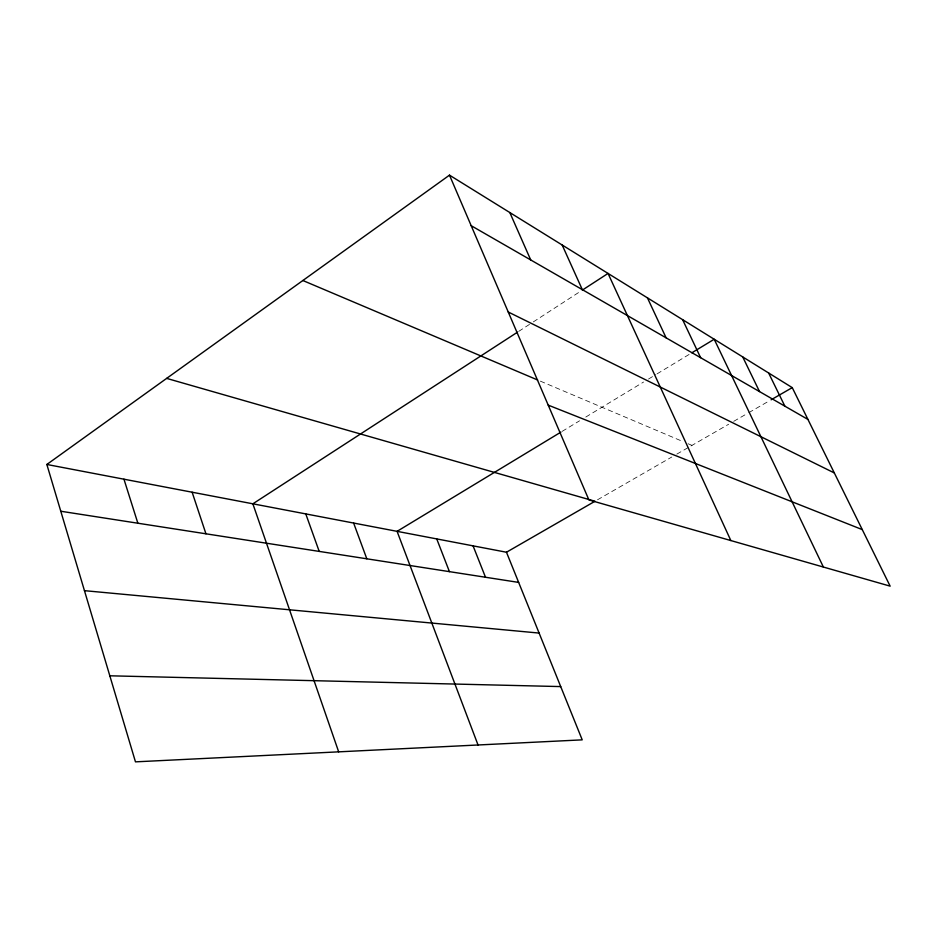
<?xml version="1.0" encoding="UTF-8"?>
<svg xmlns="http://www.w3.org/2000/svg" width="937" height="937" viewBox="0 0 937 937"><rect width="100%" height="100%" fill="white"/><g stroke="black" fill="none" stroke-linecap="round" stroke-linejoin="round"><path stroke-width="0.7" stroke-dasharray="4.68 3.51" d="M518.688 331.393L532.111 322.691M533.329 321.895L581.081 290.927M562.141 431.36L579.57 420.807M585.789 417.047L643.59 382.027M648.498 379.052L655.841 374.601M657.06 373.863L690.604 353.542M597.513 499.796L671.77 457.022M676.819 454.117L728.658 424.25M733.718 421.334L747.527 413.381M748.768 412.667L769.886 400.509M540.344 381.136L682.862 441.526M688.074 443.728L691.974 445.38"/><path stroke-width="1.41" d="M46.85 464.471L506.472 552.233L582.217 739.855L135.467 761.851L46.85 464.471L449.491 175.149L792.245 387.625L890.15 586.152L588.916 499.936L449.491 175.149M517.47 332.19L252.861 503.813L338.679 751.849M582.31 290.13L608.043 273.428L730.848 540.555M560.9 432.121L397.077 531.349L478.034 744.985M691.846 352.792L714.205 339.253L823.377 567.037M506.472 552.233L594.995 501.248L166.657 378.384M771.128 399.783L792.245 387.625M109.828 675.8L560.713 686.587M84.459 590.661L539.103 633.072M60.788 511.239L518.653 582.404M548.227 405.135L862.263 529.604M302.862 280.514L537.662 380M508.241 311.998L834.317 472.939M471.194 225.7L807.928 419.436M768.633 372.985L784.855 406.154M742.736 356.938L759.52 391.584M682.616 319.669L700.63 357.7M647.444 297.861L666.113 337.847M562.165 244.99L582.299 289.615M509.81 212.535L530.717 259.947M473.068 545.861L485.507 577.262M436.736 538.916L449.432 571.652M353.624 523.045L366.812 558.803M305.778 513.921L319.212 551.413M192.132 492.218L205.941 533.797M123.953 479.194L137.868 523.221"/></g></svg>
